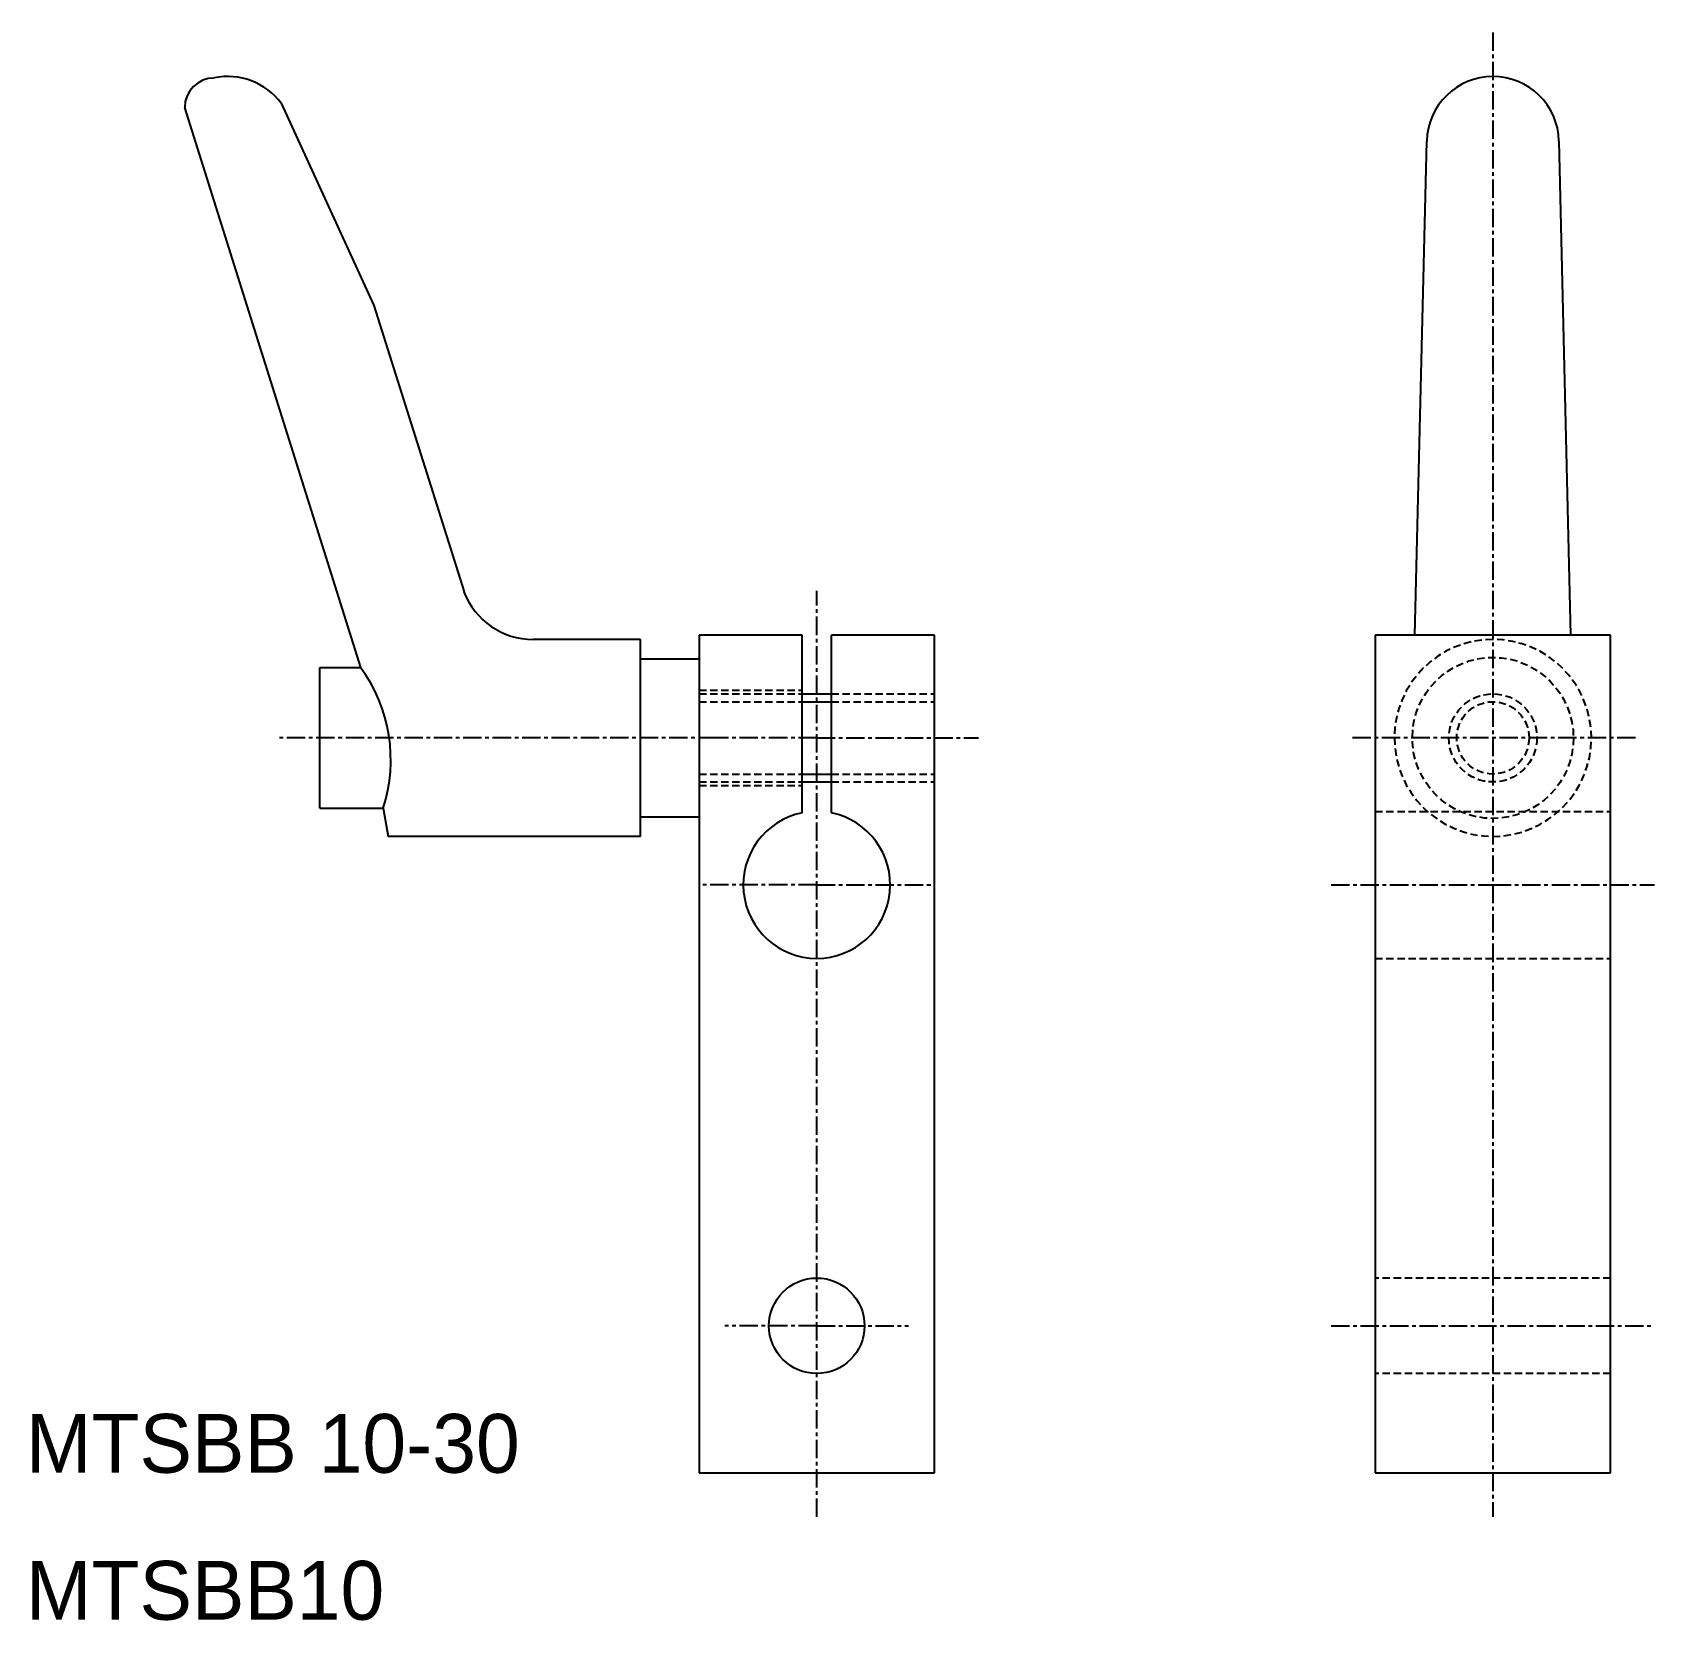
# Model space of a CAD drawing. Extents: x 10 to 121, y 10 to 118.
import ezdxf

# ---------------------------------------------------------------- set-up
doc = ezdxf.new("R2010")
doc.units = 0
doc.linetypes.add('CENTER', pattern=[2, 1.25, -0.25, 0.25, -0.25])
doc.linetypes.add('DASHED', pattern=[0.75, 0.5, -0.25])
doc.layers.get('0').update_dxf_attribs({"linetype": 'CONTINUOUS'})
doc.layers.add('CENTER', color=1, linetype='CENTER')

msp = doc.modelspace()

# ---------------------------------------------------------------- linework, layer by layer
at = {"color": 7, "linetype": 'CONTINUOUS'}
for p, q in [((32.77, 74.79), (20.8, 112.9)), ((27.36, 113.18), (33.66, 99.41)), ((104.49, 77), (105.3, 110.61)), ((115.11, 77), (114.3, 110.61)), ((33.66, 99.41), (39.8, 79.94)), ((51.8, 76.7), (44.5, 76.7)), ((51.8, 75.38), (51.8, 76.7)), ((55.8, 77), (55.8, 20)), ((62.8, 77), (55.8, 77)), ((62.8, 73), (62.8, 77)), ((71.8, 77), (64.8, 77)), ((64.8, 73), (64.8, 77)), ((71.8, 20), (71.8, 77)), ((101.8, 77), (101.8, 20)), ((104.49, 77), (101.8, 77)), ((115.11, 77), (104.49, 77)), ((117.8, 77), (115.11, 77)), ((117.8, 20), (117.8, 77)), ((51.8, 64.62), (51.8, 75.38)), ((51.8, 75.38), (55.8, 75.38)), ((30, 65.21), (30, 74.79)), ((30, 74.79), (32.77, 74.79)), ((62.8, 73), (64.8, 73)), ((62.8, 72.46), (62.8, 73)), ((64.8, 72.46), (64.8, 73)), ((62.8, 67.54), (62.8, 72.46)), ((64.8, 67.54), (64.8, 72.46)), ((62.8, 67), (62.8, 67.54)), ((64.8, 67), (64.8, 67.54)), ((62.8, 64.9), (62.8, 67)), ((62.8, 67), (64.8, 67)), ((64.8, 64.9), (64.8, 67)), ((30, 65.21), (34.31, 65.21)), ((34.31, 65.21), (34.64, 63.3)), ((51.8, 64.62), (55.8, 64.62)), ((51.8, 63.3), (51.8, 64.62)), ((51.8, 63.3), (34.64, 63.3)), ((55.8, 20), (71.8, 20)), ((101.8, 20), (117.8, 20))]:
    msp.add_line(p, q, dxfattribs=at)
at = {"color": 3, "linetype": 'DASHED'}
for p, q in [((55.8, 73.25), (62.8, 73.25)), ((55.8, 73), (62.8, 73)), ((64.8, 73), (71.8, 73)), ((55.8, 72.46), (62.8, 72.46)), ((64.8, 72.46), (71.8, 72.46)), ((55.8, 67.54), (62.8, 67.54)), ((64.8, 67.54), (71.8, 67.54)), ((55.8, 67), (62.8, 67)), ((55.8, 66.75), (62.8, 66.75)), ((64.8, 67), (71.8, 67)), ((101.8, 65), (117.8, 65)), ((101.8, 55), (117.8, 55)), ((117.8, 33.25), (101.8, 33.25)), ((117.8, 26.75), (101.8, 26.75))]:
    msp.add_line(p, q, dxfattribs=at)
at = {"color": 3, "linetype": 'CONTINUOUS'}
for p, q in [((62.8, 72.46), (64.8, 72.46)), ((62.8, 67.54), (64.8, 67.54))]:
    msp.add_line(p, q, dxfattribs=at)
at = {"color": 3, "linetype": 'DASHED'}
for radius in [5.48, 3, 2.46]:
    msp.add_circle((109.8, 70), radius, dxfattribs=at)
at = {"color": 7, "linetype": 'CONTINUOUS'}
msp.add_circle((63.8, 30), 3.25, dxfattribs=at)
for centre, radius, start, end in [((22.8, 112.9), 2, 90, 180), ((23.73, 110.46), 4.54, 36.8719, 101.7959), ((109.8, 110.5), 4.5, 1.3866, 178.6134), ((44.5, 81.73), 5.03, 200.8382, 270), ((24.12, 68.49), 10.7, 342.1695, 36.095), ((63.8, 60), 5, 101.537, 78.463)]:
    msp.add_arc(centre, radius, start, end, dxfattribs=at)
at = {"color": 3, "linetype": 'DASHED'}
for start, end in [(90, 270), (270, 90)]:
    msp.add_arc((109.8, 70), 6.7, start, end, dxfattribs=at)
at = {"layer": 'CENTER', "color": 1, "linetype": 'CENTER'}
for p, q in [((109.8, 118), (109.8, 70)), ((63.8, 17), (63.8, 80)), ((57, 70), (27, 70)), ((63.8, 70), (55.8, 70)), ((63.8, 70), (74.8, 70)), ((119.5, 70), (100.1, 70)), ((109.8, 70), (109.8, 17)), ((63.8, 60), (55.8, 60)), ((63.8, 60), (71.8, 60)), ((98.8, 60), (109.8, 60)), ((109.8, 60), (120.8, 60)), ((63.8, 30), (57.55, 30)), ((63.8, 30), (70.05, 30)), ((98.8, 30), (120.8, 30))]:
    msp.add_line(p, q, dxfattribs=at)

# ---------------------------------------------------------------- texts
at = {"color": 7, "linetype": 'CONTINUOUS'}
for s, p in [('MTSBB 10-30', (10, 20)), ('MTSBB10', (10, 10))]:
    msp.add_text(s, height=4, dxfattribs=at).set_placement(p)

doc.saveas('drawing.dxf')
